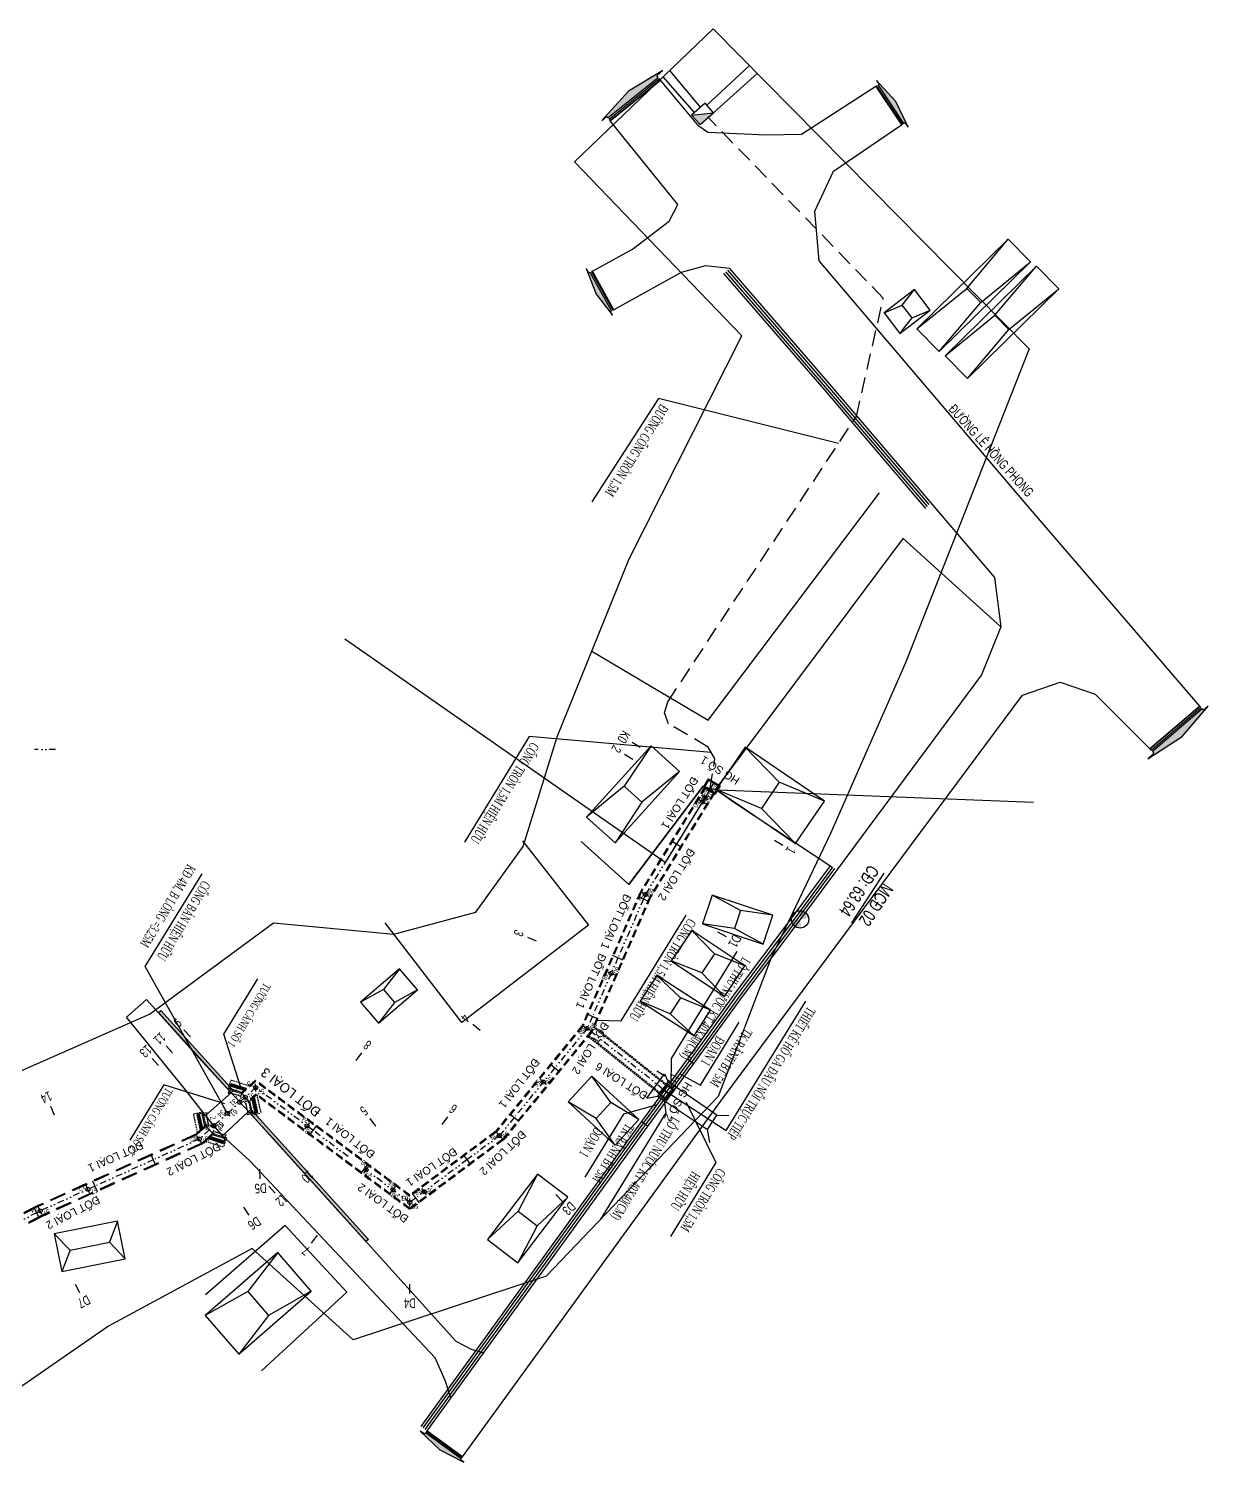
# Model space of a CAD drawing. Header units: metres. Extents: x 2360 to 4597, y 3667 to 5085.
# Drawn here: x 2550.1 to 2734.4, y 4841.8 to 5065.8 of the extents above; entities that cross this region are included whole.
import ezdxf
from ezdxf.enums import TextEntityAlignment as Align

# ---------------------------------------------------------------- set-up
doc = ezdxf.new("R2010")
doc.units = ezdxf.units.M
doc.header["$MEASUREMENT"] = 0
doc.linetypes.add('DIVIDEX2', pattern=[2.5, 1, -0.5, 0, -0.5, 0, -0.5])
doc.linetypes.add('HIDDEN', pattern=[0.375, 0.25, -0.125])
for name, color, linetype in [('1-So hoa', 4, 'Continuous'), ('1-sohoa', 4, 'Continuous'), ('1-text', 2, 'Continuous'), ('DO', 1, 'Continuous'), ('duong bao', 4, 'Continuous'), ('G-C-KBao', 140, 'Continuous'), ('SO-HOA', 34, 'Continuous'), ('SOHOA', 34, 'Continuous'), ('Ten-coc', 1, 'Continuous'), ('tim-coc', 231, 'Continuous'), ('TK', 4, 'Continuous'), ('Ve-coc', 6, 'Continuous')]:
    doc.layers.add(name, color=color, linetype=linetype)
doc.styles.add('0-Hoa-thuong', font='VHARIAL.TTF', dxfattribs={"width": 0.7})
doc.styles.add('in-B', font='VHAVANB.TTF')
doc.styles.get("Standard").update_dxf_attribs({"font": 'VHARIALN.TTF', "height": 2})
doc.styles.add('TDHEADER', font='VNARIAL.TTF', dxfattribs={"width": 0.7, "height": 2})
doc.styles.add('XL97-1', font='vntimeh.shx', dxfattribs={"width": 0.6})
doc.linetypes.add('FENCELINE2', pattern='A,0.25,-0.1,[132,ltypeshp.shx,S=0.1,R=0,X=-0.1,Y=0],-0.1,1', length=1.45)
doc.dimstyles.new('1-500', dxfattribs={"dimtxt": 0.9, "dimasz": 0.2, "dimexe": 0.2, "dimexo": 0.2, "dimgap": 0.5, "dimtad": 1, "dimdsep": 46, "dimtxsty": 'XL97-1', "dimcen": 0.2, "dimclrd": 8, "dimclre": 8, "dimclrt": 3, "dimadec": 0, "dimazin": 0, "dimtfac": 1, "dimtix": 1, "dimtofl": 0, "dimtmove": 0, "dimatfit": 3, "dimfxl": 1, "dimtolj": 1, "dimtzin": 0, "dimarcsym": 0})
doc.dimstyles.get("Standard").update_dxf_attribs({"dimtxt": 0.18, "dimasz": 0.18, "dimexe": 0.18, "dimexo": 0.0625, "dimgap": 0.09, "dimtad": 0, "dimtih": 1, "dimtoh": 1, "dimdec": 4, "dimzin": 0, "dimdsep": 46, "dimtxsty": 'Standard', "dimcen": 0.09, "dimadec": 0, "dimazin": 0, "dimtfac": 1, "dimtdec": 4, "dimtofl": 0, "dimtmove": 0, "dimatfit": 3, "dimfxl": 1, "dimtolj": 1, "dimtzin": 0, "dimarcsym": 0})

# ---------------------------------------------------------------- blocks, each defined once
blk = doc.blocks.new('NX')
at = {"layer": 'SOHOA'}
blk.add_lwpolyline([(0, -1), (1, -1), (1, 0), (0, 0)], close=True, dxfattribs=at)
for points in [[(0, 0), (0.5, -0.189), (1, 0)], [(0.5, -0.811), (0.5, -0.189)], [(0, -1), (0.5, -0.811), (1, -1)]]:
    blk.add_lwpolyline(points, dxfattribs=at)
blk = doc.blocks.new('hga')
at = {"layer": 'SOHOA'}
blk.add_hatch(color=2, dxfattribs=at).paths.add_polyline_path([(0, -1), (1, -1), (1, 0)])
at = {"layer": 'SOHOA', "color": 1}
blk.add_lwpolyline([(0, -1), (1, -1), (1, 0), (0, 0)], close=True, dxfattribs=at)
at = {"layer": 'SOHOA'}
blk.add_lwpolyline([(0, -1), (1, 0)], dxfattribs=at)
blk = doc.blocks.new('MCD')
at = {"layer": '1-So hoa'}
h = blk.add_hatch(color=7, dxfattribs=at)
h.paths.add_polyline_path([(-0.9, 0.12), (0, 0), (0.12, 0.9, 0.414214)])
h.paths.add_polyline_path([(-0.12, -0.9, 0.414214), (0.9, -0.12), (0, 0)])
at = {"layer": '1-So hoa', "color": 7}
blk.add_circle((0, 0), 0.906, dxfattribs=at)
blk = doc.blocks.new('A$C38D81ADC')
at = {"layer": 'G-C-KBao', "extrusion": (0.633189, 0.158218, 0.757653)}
h = blk.add_hatch(color=8, dxfattribs=at)
edge = h.paths.add_edge_path()
edge.add_line((-4.584, -0.351), (-4.08, -0.311))
edge.add_line((-4.08, -0.311), (-4.085, -0.152))
edge.add_line((-4.085, -0.152), (0.003, -0.164))
edge.add_line((0.003, -0.164), (0.013, -0.319))
edge.add_line((0.013, -0.319), (0.404, -0.306))
edge.add_line((0.404, -0.306), (-2.073, -0.791))
edge.add_line((-2.073, -0.791), (-4.584, -0.351))
h = blk.add_hatch(color=8, dxfattribs=at)
edge = h.paths.add_edge_path()
edge.add_line((-4.584, -0.351), (-4.08, -0.311))
edge.add_line((-4.08, -0.311), (-4.085, -0.152))
edge.add_line((-4.085, -0.152), (0.003, -0.164))
edge.add_line((0.003, -0.164), (0.013, -0.319))
edge.add_line((0.013, -0.319), (0.404, -0.306))
edge.add_line((0.404, -0.306), (-2.073, -0.791))
edge.add_line((-2.073, -0.791), (-4.584, -0.351))
h = blk.add_hatch(color=8, dxfattribs=at)
edge = h.paths.add_edge_path()
edge.add_line((-4.584, -0.351), (-4.08, -0.311))
edge.add_line((-4.08, -0.311), (-4.085, -0.152))
edge.add_line((-4.085, -0.152), (0.003, -0.164))
edge.add_line((0.003, -0.164), (0.013, -0.319))
edge.add_line((0.013, -0.319), (0.404, -0.306))
edge.add_line((0.404, -0.306), (-2.073, -0.791))
edge.add_line((-2.073, -0.791), (-4.584, -0.351))
at = {"layer": 'G-C-KBao', "color": 8, "extrusion": (0.633189, 0.158218, 0.757653)}
blk.add_lwpolyline([(0, 0.138), (-4.092, 0.138), (-4.092, 0.005), (0, 0)], close=True, dxfattribs=at)
at = {"layer": 'G-C-KBao', "color": 8, "extrusion": (0.633189, 0.158218, 0.757653), "elevation": 0}
blk.add_lwpolyline([(0.003, -0.164), (-4.085, -0.152), (-4.08, -0.311), (-4.584, -0.351), (-2.073, -0.791), (0.404, -0.306), (0.013, -0.319)], close=True, dxfattribs=at)
blk.add_lwpolyline([(0.003, -0.164), (-4.085, -0.152), (-4.08, -0.311), (-4.584, -0.351), (-2.073, -0.791), (0.404, -0.306), (0.013, -0.319)], close=True, dxfattribs=at)
blk.add_lwpolyline([(0.003, -0.164), (-4.085, -0.152), (-4.08, -0.311), (-4.584, -0.351), (-2.073, -0.791), (0.404, -0.306), (0.013, -0.319)], close=True, dxfattribs=at)
blk = doc.blocks.new('tc')
at = {"layer": 'duong bao', "color": 9, "linetype": 'HIDDEN', "flags": 128}
for points in [[(-1.52, 0.9), (-0.04, 3.46)], [(1.27, 2.71), (-0.04, 3.46)], [(-1.52, -0.9), (-0.04, -3.46)], [(1.27, -2.71), (-0.04, -3.46)]]:
    blk.add_lwpolyline(points, dxfattribs=at)
at = {"layer": 'duong bao', "flags": 128}
for points in [[(-0.94, 0.9), (0.3, 3.04)], [(-0.46, 0.9), (0.65, 2.83)], [(0, 0.9), (1, 2.63)], [(1, 2.63), (0.3, 3.04)], [(-0.94, -0.9), (0.3, -3.04)], [(-0.46, -0.9), (0.65, -2.83)], [(0, -0.9), (1, -2.63)], [(1, -2.63), (0.3, -3.04)]]:
    blk.add_lwpolyline(points, dxfattribs=at)
at = {"layer": 'duong bao', "color": 8, "flags": 128}
for points in [[(-0.91, 0.9), (0.32, 3.03)], [(-0.88, 0.9), (0.34, 3.01)], [(-0.81, 0.9), (0.39, 2.98)], [(-0.71, 0.89), (0.47, 2.94)], [(-0.61, 0.9), (0.54, 2.9)], [(-0.91, -0.9), (0.32, -3.03)], [(-0.88, -0.9), (0.34, -3.01)], [(-0.81, -0.9), (0.39, -2.98)], [(-0.72, -0.9), (0.46, -2.94)], [(-0.61, -0.9), (0.54, -2.9)]]:
    blk.add_lwpolyline(points, dxfattribs=at)
at = {"layer": 'duong bao', "color": 9, "linetype": 'HIDDEN'}
for points in [[(0.23, 0.9), (1.27, 2.71)], [(0, 0.9), (0.23, 0.9)], [(0, -0.9), (0.23, -0.9)], [(0.23, -0.9), (1.27, -2.71)]]:
    blk.add_lwpolyline(points, dxfattribs=at)
blk = doc.blocks.new('1')
at = {"layer": 'duong bao'}
blk.add_lwpolyline([(-0.75, 1.05), (0.75, 1.05), (0.75, -1.05), (-0.75, -1.05)], close=True, dxfattribs=at)
at = {"layer": 'duong bao', "flags": 128}
for points in [[(0.7, 1), (0.7, -1), (-0.7, -1), (-0.7, 1), (0.7, 1)], [(-0.7, 0), (0.7, 0)], [(0.75, 0.95), (0.75, -0.95)]]:
    blk.add_lwpolyline(points, dxfattribs=at)
at = {"layer": 'duong bao', "color": 8, "linetype": 'HIDDEN', "ltscale": 15}
blk.add_lwpolyline([(-0.6, -0.9), (-0.6, 0.9), (0.6, 0.9), (0.6, -0.9), (-0.6, -0.9)], dxfattribs=at)
blk = doc.blocks.new('*D31')
at = {"layer": 'Defpoints', "color": 0}
for p in [(2578.82, 4893.01), (2578.97, 4893.48), (2580.72, 4892.4)]:
    blk.add_point(p, dxfattribs=at)
at = {"layer": 'TK', "color": 8, "lineweight": -2}
for p, q in [((2578.88, 4893.2), (2579.03, 4893.68)), ((2580.69, 4892.94), (2579.16, 4893.42)), ((2580.79, 4892.59), (2580.94, 4893.06))]:
    blk.add_line(p, q, dxfattribs=at)
at = {"layer": 'TK', "color": 8}
for points in [[(2579.17, 4893.46), (2579.15, 4893.39), (2578.97, 4893.48)], [(2580.7, 4892.97), (2580.68, 4892.9), (2580.88, 4892.87)]]:
    blk.add_solid(points, dxfattribs=at)
at = {"layer": 'TK', "color": 3, "insert": (2580.22, 4894.08), "char_height": 0.9, "attachment_point": 5, "rotation": 342.2304, "style": 'XL97-1'}
blk.add_mtext('\\A1;2', dxfattribs=at)
blk = doc.blocks.new('*D32')
at = {"layer": 'Defpoints', "color": 0}
for p in [(2577.19, 4896.29), (2577.61, 4894.34), (2578.19, 4894.47)]:
    blk.add_point(p, dxfattribs=at)
at = {"layer": 'TK', "color": 8, "lineweight": -2}
for p, q in [((2577.38, 4896.34), (2577.97, 4896.46)), ((2577.81, 4896.22), (2578.15, 4894.66)), ((2577.81, 4894.38), (2578.39, 4894.51))]:
    blk.add_line(p, q, dxfattribs=at)
at = {"layer": 'TK', "color": 8}
for points in [[(2577.84, 4896.23), (2577.78, 4896.22), (2577.77, 4896.42)], [(2578.18, 4894.67), (2578.12, 4894.65), (2578.19, 4894.47)]]:
    blk.add_solid(points, dxfattribs=at)
at = {"layer": 'TK', "color": 3, "insert": (2578.91, 4895.64), "char_height": 0.9, "attachment_point": 5, "rotation": 282.2304, "style": 'XL97-1'}
blk.add_mtext('\\A1;2', dxfattribs=at)
blk = doc.blocks.new('*D33')
at = {"layer": 'Defpoints', "color": 0}
for p in [(2584.6, 4898.25), (2584.34, 4896.15), (2585.02, 4896.29)]:
    blk.add_point(p, dxfattribs=at)
at = {"layer": 'TK', "color": 8, "lineweight": -2}
for p, q in [((2584.4, 4898.21), (2583.72, 4898.06)), ((2583.96, 4897.91), (2584.3, 4896.34)), ((2584.82, 4896.25), (2584.14, 4896.1))]:
    blk.add_line(p, q, dxfattribs=at)
at = {"layer": 'TK', "color": 8}
for points in [[(2583.99, 4897.91), (2583.93, 4897.9), (2583.92, 4898.1)], [(2584.33, 4896.35), (2584.26, 4896.33), (2584.34, 4896.15)]]:
    blk.add_solid(points, dxfattribs=at)
at = {"layer": 'TK', "color": 3, "insert": (2585.06, 4897.33), "char_height": 0.9, "attachment_point": 5, "rotation": 282.2304, "style": 'XL97-1'}
blk.add_mtext('\\A1;2', dxfattribs=at)
blk = doc.blocks.new('*D34')
at = {"layer": 'Defpoints', "color": 0}
for p in [(2581.29, 4899.59), (2581.48, 4900.19), (2583.39, 4899.58)]:
    blk.add_point(p, dxfattribs=at)
at = {"layer": 'TK', "color": 8, "lineweight": -2}
for p, q in [((2581.42, 4900), (2581.23, 4899.39)), ((2583, 4899.04), (2581.48, 4899.52)), ((2583.32, 4899.39), (2583.13, 4898.78))]:
    blk.add_line(p, q, dxfattribs=at)
at = {"layer": 'TK', "color": 8}
for points in [[(2581.49, 4899.56), (2581.47, 4899.49), (2581.29, 4899.59)], [(2583.01, 4899.07), (2582.99, 4899), (2583.19, 4898.97)]]:
    blk.add_solid(points, dxfattribs=at)
at = {"layer": 'TK', "color": 3, "insert": (2582.53, 4900.18), "char_height": 0.9, "attachment_point": 5, "rotation": 342.2304, "style": 'XL97-1'}
blk.add_mtext('\\A1;2', dxfattribs=at)

msp = doc.modelspace()

# ---------------------------------------------------------------- hatches: boundary and pattern name
at = {"layer": 'SOHOA'}
h = msp.add_hatch(dxfattribs=at)
h.set_pattern_fill('GRAVEL', color=256, style=0)
h.set_pattern_definition([(228.0128, (2582.41883, 4900.51583), (-7.99999823, -9.00000134), [0.134536, -13.319088]), (184.9697, (2582.328826, 4900.415827), (12.00000105, 0.99999131), [0.230868, -22.855925]), (132.5104, (2582.098826, 4900.395827), (9.99999072, -11.00000867), [0.162788, -16.116032]), (267.2737, (2581.708826, 4900.145827), (0.99999602, 20.0000003), [0.210238, -20.813558]), (292.8337, (2581.698826, 4899.935827), (-5.0000099, 11.99999641), [0.206155, -20.409373]), (357.2737, (2581.778826, 4899.745827), (-20.0000003, 0.99999602), [0.210238, -20.813558]), (37.6942, (2581.988826, 4899.735827), (-13.000007346, -9.999990405), [0.27803, -27.52485]), (72.2553, (2582.208826, 4899.905827), (7.00001076, 21.99999623), [0.262488, -25.98632]), (121.4296, (2582.288826, 4900.155827), (-8.00000823, 12.99999504), [0.21095, -20.884073]), (175.2364, (2582.17883, 4900.33583), (11.00000095, -0.99999153), [0.240832, -11.800763]), (222.3974, (2581.938826, 4900.355827), (-12.00000735, -10.99999208), [0.311448, -30.833375]), (138.8141, (2582.69883, 4900.13583), (-7.00000295, 5.9999973), [0.1063, -10.523844]), (171.4692, (2582.618826, 4900.205827), (12.99999828, -2.00000791), [0.202237, -20.02151]), (225, (2582.4188, 4900.2358), (-1e-16, -1), [0.14142, -1.27279]), (203.1986, (2582.34883, 4900.35583), (4.9999997, 2.0000013), [0.07616, -7.539615]), (291.8014, (2582.27883, 4900.32583), (-1, 3.0000003), [0.107703, -5.27746]), (30.9638, (2582.31883, 4900.22583), (2.999998, 2.0000025), [0.17493, -5.656023]), (161.565, (2582.46883, 4900.31583), (2.0000004, -0.9999984), [0.12649, -3.035787]), (16.3895, (2581.698826, 4900.325827), (10.0000022, 2.99999271), [0.1772, -17.542845]), (70.3462, (2581.868826, 4900.37583), (-3.99999525, -11.00000214), [0.14866, -14.717408]), (293.1986, (2582.46883, 4900.51583), (-2.0000013, 4.9999997), [0.152315, -7.46346]), (343.6105, (2582.528826, 4900.375827), (-10.0000022, 2.99999271), [0.1772, -17.542845]), (339.444, (2581.69883, 4899.70583), (-5.00000184, 1.999996), [0.17088, -8.373124]), (294.7751, (2581.858826, 4899.64583), (-4.9999922, 11.00000342), [0.143178, -14.174643]), (66.8014, (2582.47883, 4899.51583), (2.0000013, 4.9999997), [0.152315, -7.463458]), (17.354, (2582.538826, 4899.655827), (-13.00000202, -3.9999945), [0.16763, -16.595424]), (69.444, (2581.98883, 4899.51583), (-1.999996, -5.00000184), [0.08544, -8.458564]), (101.3099, (2582.41883, 4899.51583), (-0.9999976, 4.0000008), [0.05099, -5.04803]), (165.9638, (2582.40883, 4899.56583), (3.0000005, -0.999998), [0.206155, -3.91695]), (186.009, (2582.208826, 4899.615827), (9.99999975, 0.99999932), [0.19105, -18.913923]), (303.6901, (2582.31883, 4900.13583), (-1.0000013, 1.9999996), [0.14422, -3.46133]), (353.1572, (2582.398826, 4900.015827), (16.99999937, -2.000008), [0.251794, -24.927563]), (60.9454, (2582.64883, 4899.98583), (-4.00000003, -7.0000004), [0.102956, -10.192674]), (90, (2582.6988, 4900.0758), (-1, 1), [0.06, -0.94]), (120.2564, (2582.188826, 4899.64583), (3.9999949, -7.00000246), [0.138924, -13.75352]), (48.0128, (2582.11883, 4899.76583), (7.99999823, 9.00000134), [0.269072, -13.184552]), (0, (2582.2988, 4899.9658), (1, 1), [0.26, -0.74]), (325.3048, (2582.558826, 4899.965827), (-9.99999426, 7.0000086), [0.158114, -15.653274]), (254.0546, (2582.68883, 4899.87583), (-0.9999999, -4.0000001), [0.1456, -7.13451]), (207.646, (2582.648826, 4899.735827), (-18.99999581, -10.00000771), [0.237065, -23.469474]), (175.4261, (2582.438826, 4899.625827), (-13.00000056, 0.9999948), [0.2508, -24.829074])])
edge = h.paths.add_edge_path()
edge.add_line((2570.347, 4912.068), (2570.719, 4912.401))
edge.add_line((2570.719, 4912.401), (2582.07, 4899.851))
edge.add_line((2582.07, 4899.851), (2581.699, 4899.516))
edge.add_line((2581.699, 4899.516), (2570.349, 4912.066))
h = msp.add_hatch(dxfattribs=at)
h.set_pattern_fill('GRAVEL', color=256, style=0)
h.set_pattern_definition([(228.0128, (2603.497445, 4877.30057), (-7.99999823, -9.00000134), [0.134536, -13.319088]), (184.9697, (2603.407445, 4877.20057), (12.00000105, 0.99999131), [0.230868, -22.855925]), (132.5104, (2603.177445, 4877.18057), (9.99999072, -11.00000867), [0.162788, -16.116032]), (267.2737, (2602.787445, 4876.93057), (0.99999602, 20.000000295), [0.210238, -20.813558]), (292.8337, (2602.777445, 4876.72057), (-5.000009905, 11.99999641), [0.206155, -20.409373]), (357.2737, (2602.857445, 4876.53057), (-20.000000295, 0.99999602), [0.210238, -20.813558]), (37.6942, (2603.067445, 4876.520568), (-13.000007346, -9.999990405), [0.278029, -27.524849]), (72.2553, (2603.287445, 4876.690568), (7.000010763, 21.99999623), [0.262488, -25.986321]), (121.4296, (2603.367445, 4876.94057), (-8.000008234, 12.99999504), [0.21095, -20.884073]), (175.2364, (2603.257445, 4877.12057), (11.00000095, -0.99999153), [0.240832, -11.800763]), (222.3974, (2603.017445, 4877.140568), (-12.00000735, -10.999992082), [0.311448, -30.833375]), (138.8141, (2603.777445, 4876.92057), (-7.00000295, 5.9999973), [0.1063, -10.523844]), (171.4692, (2603.697445, 4876.99057), (12.999998285, -2.00000791), [0.202237, -20.02151]), (225, (2603.49744, 4877.0206), (-1e-16, -1), [0.14142, -1.272792]), (203.1986, (2603.42744, 4877.14057), (4.9999997, 2.0000013), [0.076158, -7.539615]), (291.8014, (2603.35744, 4877.11057), (-0.9999999, 3.0000003), [0.107703, -5.277462]), (30.9638, (2603.39744, 4877.01057), (2.999998, 2.0000025), [0.17493, -5.656023]), (161.5651, (2603.54744, 4877.10057), (2.0000004, -0.9999984), [0.12649, -3.035787]), (16.3895, (2602.777445, 4877.11057), (10.0000022, 2.99999271), [0.1772, -17.542845]), (70.3462, (2602.947445, 4877.16057), (-3.99999525, -11.00000214), [0.14866, -14.717408]), (293.1986, (2603.54744, 4877.30057), (-2.0000013, 4.9999997), [0.152315, -7.463458]), (343.6105, (2603.607445, 4877.16057), (-10.0000022, 2.99999271), [0.1772, -17.542845]), (339.444, (2602.77744, 4876.49057), (-5.00000184, 1.999996), [0.17088, -8.373124]), (294.7751, (2602.937445, 4876.43057), (-4.99999219, 11.00000342), [0.143178, -14.174643]), (66.8014, (2603.55744, 4876.30057), (2.0000013, 4.99999973), [0.152315, -7.463458]), (17.354, (2603.617445, 4876.44057), (-13.00000202, -3.9999945), [0.16763, -16.595424]), (69.444, (2603.06744, 4876.30057), (-1.999996, -5.00000184), [0.08544, -8.458564]), (101.3099, (2603.49744, 4876.30057), (-0.9999976, 4.0000008), [0.05099, -5.04803]), (165.9638, (2603.48744, 4876.35057), (3.0000005, -0.999998), [0.206155, -3.91695]), (186.009, (2603.287445, 4876.40057), (9.99999975, 0.99999932), [0.19105, -18.913923]), (303.6901, (2603.39744, 4876.92057), (-1.0000013, 1.9999996), [0.144222, -3.46133]), (353.1572, (2603.477445, 4876.800568), (16.999999365, -2.000008), [0.251794, -24.927563]), (60.9454, (2603.727445, 4876.77057), (-4.00000003, -7.0000004), [0.102956, -10.192674]), (90, (2603.7774, 4876.8606), (-1, 1), [0.06, -0.94]), (120.2564, (2603.267445, 4876.43057), (3.99999489, -7.00000246), [0.138924, -13.75352]), (48.0128, (2603.197445, 4876.55057), (7.99999823, 9.00000134), [0.269072, -13.184552]), (0, (2603.3774, 4876.7506), (1, 1), [0.26, -0.74]), (325.3048, (2603.637445, 4876.75057), (-9.99999426, 7.00000861), [0.158114, -15.653274]), (254.0546, (2603.76744, 4876.66057), (-0.9999999, -4.0000001), [0.145602, -7.134508]), (207.646, (2603.727445, 4876.52057), (-18.99999581, -10.000007713), [0.237065, -23.469474]), (175.4261, (2603.517445, 4876.410568), (-13.00000056, 0.9999948), [0.250799, -24.829074])])
h.paths.add_polyline_path([(2584.798, 4896.963), (2603.149, 4876.635), (2602.777, 4876.301), (2584.427, 4896.628)])

# ---------------------------------------------------------------- linework, layer by layer
at = {"layer": '1-text', "color": 2}
msp.add_line((2683.675, 4933.838, -85.147), (2678.593, 4926.076, -85.147), dxfattribs=at)
at = {"layer": 'Defpoints', "color": 2}
msp.add_lwpolyline([(2539.496, 4898.849), (2568.94, 4911.822), (2588.307, 4926.112), (2607.139, 4924.325), (2619.932, 4927.736), (2627.334, 4938.045), (2632.624, 4955.153), (2643.875, 4982.963), (2661.503, 5017.826), (2635.365, 5045.016), (2656.992, 5065.807), (2706.344, 5015.787), (2687.067, 4966.734), (2675.347, 4940.049), (2666.084, 4920.626), (2657.787, 4898.952), (2630.913, 4870.9), (2600.775, 4860.941), (2585.004, 4875.189), (2562.563, 4863.056), (2546.45, 4851.92)], dxfattribs=at)
at = {"layer": 'Defpoints'}
msp.add_lwpolyline([(2707.038, 4944.874), (2656.482, 4946.894), (2649.489, 4935.496), (2599.466, 4970.438)], dxfattribs=at)
at = {"layer": 'DO', "color": 8, "linetype": 'DIVIDEX2'}
for points in [[(2554.281, 4953.182), (2550.998, 4953.182)], [(2656.482, 4946.894), (2651.253, 4938.37)], [(2651.253, 4938.37), (2646.436, 4930.52), (2646.121, 4929.796)], [(2646.121, 4929.796), (2642.128, 4920.627)], [(2642.128, 4920.627), (2638.135, 4911.459)], [(2638.135, 4911.459), (2637.321, 4909.589), (2632.28, 4903.428)], [(2632.28, 4903.428), (2625.947, 4895.689)], [(2594.494, 4893.685), (2585.56, 4900.34), (2583.916, 4898.848)], [(2583.916, 4898.848), (2578.289, 4893.74)], [(2625.947, 4895.689), (2623.622, 4892.849), (2618.548, 4889.065)], [(2578.289, 4893.74), (2576.719, 4892.315), (2569.538, 4889.07)], [(2599.972, 4889.603), (2594.494, 4893.685)], [(2569.538, 4889.07), (2560.426, 4884.952)], [(2618.548, 4889.065), (2610.532, 4883.087)], [(2610.532, 4883.087), (2609.626, 4882.411), (2602.513, 4887.71)], [(2560.426, 4884.952), (2551.887, 4881.093), (2551.326, 4880.806)], [(2551.326, 4880.806), (2542.429, 4876.241)]]:
    msp.add_lwpolyline(points, dxfattribs=at)
at = {"layer": 'DO', "color": 9, "linetype": 'HIDDEN', "ltscale": 5}
for points in [[(2655.715, 4947.365), (2645.636, 4930.937), (2636.545, 4910.062), (2622.996, 4893.505), (2609.626, 4883.534), (2585.504, 4901.504), (2583.311, 4899.514)], [(2655.843, 4947.286), (2645.77, 4930.867), (2636.675, 4909.983), (2623.1, 4893.395), (2609.626, 4883.347), (2585.513, 4901.31), (2583.412, 4899.403)], [(2657.121, 4946.502), (2647.103, 4930.172), (2637.967, 4909.194), (2624.145, 4892.303), (2609.626, 4881.476), (2585.607, 4899.37), (2584.42, 4898.292)], [(2657.249, 4946.423), (2647.236, 4930.103), (2638.096, 4909.115), (2624.249, 4892.194), (2609.626, 4881.289), (2585.617, 4899.176), (2584.521, 4898.181)]]:
    msp.add_lwpolyline(points, dxfattribs=at)
at = {"layer": 'DO', "color": 9, "linetype": 'HIDDEN', "ltscale": 10}
for points in [[(2577.684, 4894.406), (2576.219, 4893.077), (2551.496, 4881.904), (2529.617, 4870.68), (2496.332, 4885.616), (2476.225, 4912.637), (2456.11, 4924.301), (2444.422, 4924.919), (2436.356, 4924.841)], [(2577.785, 4894.295), (2576.303, 4892.95), (2551.561, 4881.769), (2529.622, 4870.513), (2496.235, 4885.495), (2476.123, 4912.522), (2456.066, 4924.153), (2444.419, 4924.769), (2436.384, 4924.691)], [(2578.793, 4893.184), (2577.136, 4891.68), (2552.213, 4880.417), (2529.665, 4868.85), (2495.264, 4884.286), (2475.104, 4911.379), (2455.626, 4922.674), (2444.386, 4923.269), (2436.662, 4923.193)], [(2578.894, 4893.073), (2577.219, 4891.553), (2552.278, 4880.282), (2529.67, 4868.683), (2495.167, 4884.165), (2475.002, 4911.265), (2455.582, 4922.526), (2444.383, 4923.119), (2436.69, 4923.044)]]:
    msp.add_lwpolyline(points, dxfattribs=at)
at = {"layer": 'DO', "color": 8, "linetype": 'DIVIDEX2', "elevation": 61.75}
msp.add_lwpolyline([(2649.146, 4900.127), (2637.322, 4909.591)], dxfattribs=at)
at = {"layer": 'DO', "color": 9, "linetype": 'HIDDEN', "elevation": 61.75}
for points in [[(2648.584, 4899.424), (2637.338, 4908.426)], [(2648.677, 4899.541), (2637.433, 4908.542)], [(2649.615, 4900.712), (2638.239, 4909.818)], [(2649.708, 4900.829), (2638.301, 4909.961)]]:
    msp.add_lwpolyline(points, dxfattribs=at)
at = {"layer": 'SOHOA'}
for points, elevation in [([(2649.156, 5058.274), (2654.06, 5052.696)], 67.75), ([(2650.18, 5059.258), (2655.002, 5053.527)], 67.764), ([(2662.667, 5060.056), (2656.007, 5053.859)], 67.727), ([(2663.905, 5058.801), (2657.055, 5052.672)], 67.698), ([(2655.463, 4947.424), (2643.835, 4932.096)], 62.657), ([(2570.347, 4912.068), (2570.719, 4912.401), (2582.07, 4899.851), (2581.699, 4899.516), (2570.349, 4912.066)], 61.427), ([(2577.688, 4896.011), (2581.693, 4899.511), (2584.427, 4896.628), (2580.376, 4892.815), (2577.688, 4896.011)], 61.304), ([(2649.961, 4901.256), (2648.331, 4898.997), (2656.108, 4893.821), (2657.581, 4896.034), (2649.961, 4901.256)], 61.75), ([(2584.427, 4896.628), (2602.778, 4876.3)], 61.305), ([(2657.611, 4896.013), (2659.47, 4896.046)], 61.75)]:
    msp.add_lwpolyline(points, dxfattribs=dict(at, elevation=elevation))
at = {"layer": 'SOHOA', "color": 3}
for points in [[(2648.79, 5057.763), (2640.93, 5051.423)], [(2682.424, 5056.758), (2670.819, 5049.281), (2665.224, 5049.151), (2656.163, 5049.594), (2654.76, 5050.566), (2648.79, 5057.763)], [(2682.424, 5056.758), (2686.436, 5050.783)], [(2638.14, 5027.906), (2644.381, 5031.375), (2650.11, 5035.735), (2651.478, 5038.346), (2640.93, 5051.423)], [(2641.48, 5021.896), (2638.14, 5027.906)]]:
    msp.add_lwpolyline(points, dxfattribs=at)
at = {"layer": 'SOHOA', "color": 1, "linetype": 'HIDDEN', "ltscale": 10, "elevation": 63.587}
msp.add_lwpolyline([(2656.482, 4946.894), (2657.269, 4951.676), (2657.143, 4951.905), (2656.234, 4953.559), (2650.039, 4957.185), (2649.405, 4958.884), (2649.921, 4960.641), (2679.377, 5005.227), (2683.583, 5023.7), (2656.157, 5052.013)], dxfattribs=at)
at = {"layer": 'SOHOA', "color": 3}
for points, elevation in [([(2733.015, 4959.956), (2705.565, 4991.859), (2673.57, 5029.506), (2672.892, 5037.312), (2675.827, 5043.568), (2686.436, 5050.783)], 66.193), ([(2659.542, 5028.348), (2675.186, 5010.248), (2700.946, 4980.04), (2701.918, 4972.358), (2698.915, 4964.852), (2670.588, 4926.624), (2661.581, 4914.627), (2654.247, 4904.516), (2646.62, 4894.143), (2612.293, 4846.703)], 66.754), ([(2659.542, 5028.348), (2655.804, 5028.757), (2652.033, 5027.726), (2641.48, 5021.896)], 66.614), ([(2617.852, 4842.669), (2658.568, 4898.774), (2705.315, 4961.681), (2711.184, 4963.701), (2716.655, 4961.842), (2725.236, 4953.263)], 62.559), ([(2725.236, 4953.263), (2733.015, 4959.956)], 62.559), ([(2565.389, 4911.351), (2568.497, 4914.134)], 62.164), ([(2568.497, 4914.134), (2576.638, 4905.041), (2581.699, 4899.516), (2584.427, 4896.628), (2588.739, 4891.889), (2616.817, 4860.711)], 61.427), ([(2616.049, 4851.894), (2615.147, 4854.561), (2613.586, 4858.148), (2584.612, 4888.886), (2580.376, 4892.815), (2577.688, 4896.011), (2574.607, 4899.977), (2565.389, 4911.351)], 62.164), ([(2616.817, 4860.711), (2619.232, 4859.465), (2621.127, 4858.912)], 61.427)]:
    msp.add_lwpolyline(points, dxfattribs=dict(at, elevation=elevation))
at = {"layer": 'SOHOA', "color": 9, "elevation": 66.754}
for points in [[(2658.634, 5027.563), (2674.276, 5009.466), (2690.182, 4990.813)], [(2675.303, 4935.002), (2669.626, 4927.341), (2660.615, 4915.34), (2653.278, 4905.224), (2645.65, 4894.85), (2611.321, 4847.406)]]:
    msp.add_lwpolyline(points, dxfattribs=at)
at = {"layer": 'SOHOA', "color": 8, "elevation": 66.754}
for points in [[(2658.937, 5027.825), (2674.579, 5009.727), (2690.428, 4991.141)], [(2659.239, 5028.086), (2674.883, 5009.987), (2690.674, 4991.47)], [(2675.637, 4934.782), (2669.947, 4927.102), (2660.937, 4915.102), (2653.601, 4904.988), (2645.974, 4894.614), (2611.645, 4847.172)], [(2675.971, 4934.561), (2670.267, 4926.863), (2661.259, 4914.865), (2653.924, 4904.752), (2646.297, 4894.379), (2611.969, 4846.938)]]:
    msp.add_lwpolyline(points, dxfattribs=at)
at = {"layer": 'SOHOA', "linetype": 'FENCELINE2'}
for points, elevation in [([(2638.041, 4968.558), (2656.205, 4957.771), (2683.002, 4993.261)], 63.992), ([(2686.709, 4986.174), (2657.379, 4947), (2660.322, 4944.906), (2675.545, 4934.843)], 66.428), ([(2686.697, 4986.159), (2701.918, 4972.358)], 66.428), ([(2627.242, 4938.906), (2637.541, 4925.754), (2617.771, 4910.524), (2605.779, 4926.091)], 62.741), ([(2586.481, 4856.082), (2599.804, 4868.391), (2590.147, 4878.796), (2577.683, 4867.944)], 62.24)]:
    msp.add_lwpolyline(points, dxfattribs=dict(at, elevation=elevation))
msp.add_lwpolyline([(2636.364, 4938.826), (2643.835, 4932.096), (2655.463, 4947.424)], dxfattribs=at)
at = {"layer": 'SOHOA'}
for points in [[(2646.659, 4898.704), (2649.429, 4902.486)], [(2649.429, 4902.486), (2649.961, 4901.256)], [(2646.659, 4898.704), (2648.331, 4898.997)], [(2656.506, 4891.78), (2656.108, 4893.821)], [(2612.293, 4846.703), (2617.852, 4842.669)]]:
    msp.add_lwpolyline(points, dxfattribs=at)
at = {"layer": 'SOHOA', "elevation": 61.305}
msp.add_lwpolyline([(2584.798, 4896.963), (2603.149, 4876.635), (2602.777, 4876.301), (2584.427, 4896.628)], close=True, dxfattribs=at)
at = {"layer": 'Ten-coc'}
for p, q in [((2644.336, 4954.346), (2645.615, 4953.561)), ((2643.175, 4952.454), (2644.454, 4951.669)), ((2667.865, 4938.197), (2666.586, 4938.982)), ((2628.001, 4923.878), (2629.376, 4923.279)), ((2659.073, 4923.933), (2657.742, 4924.626)), ((2574.339, 4909.399), (2575.347, 4908.288)), ((2619.447, 4910.247), (2620.608, 4909.298)), ((2571.562, 4906.879), (2572.57, 4905.768)), ((2602.093, 4905.793), (2601.197, 4904.59)), ((2569.385, 4904.903), (2570.393, 4903.792)), ((2649.482, 4902.161), (2648.202, 4902.943)), ((2553.473, 4897.447), (2554.091, 4896.081)), ((2603.352, 4895.508), (2604.248, 4894.306)), ((2615.501, 4895.804), (2614.605, 4894.601)), ((2592.642, 4887.523), (2591.634, 4888.634)), ((2586.249, 4886.107), (2586.177, 4887.605)), ((2588.607, 4883.86), (2587.599, 4884.971)), ((2633.469, 4882.549), (2632.433, 4883.633)), ((2584.537, 4880.401), (2583.714, 4881.655)), ((2594.288, 4876.068), (2595.184, 4877.271)), ((2558.075, 4868.257), (2557.424, 4869.608)), ((2609.63, 4868.161), (2609.629, 4869.661))]:
    msp.add_line(p, q, dxfattribs=at)
at = {"layer": 'TK'}
for points in [[(2657.249, 4946.423), (2655.715, 4947.365)], [(2652.02, 4937.9), (2650.486, 4938.841)], [(2646.946, 4929.436), (2645.296, 4930.155)], [(2642.953, 4920.268), (2641.303, 4920.987)], [(2638.96, 4911.1), (2637.31, 4911.818)], [(2631.583, 4903.998), (2632.976, 4902.859)], [(2583.311, 4899.514), (2584.521, 4898.181)], [(2625.25, 4896.259), (2626.643, 4895.119)], [(2595.031, 4894.406), (2593.956, 4892.963)], [(2569.168, 4889.89), (2569.909, 4888.25)], [(2603.051, 4888.432), (2601.975, 4886.989)], [(2618.01, 4889.786), (2619.086, 4888.344)], [(2560.055, 4885.772), (2560.796, 4884.132)], [(2609.994, 4883.808), (2611.07, 4882.365)], [(2550.916, 4881.606), (2551.737, 4880.005)]]:
    msp.add_lwpolyline(points, dxfattribs=at)
at = {"layer": 'TK', "elevation": 61.75}
for points in [[(2653.912, 4904.061), (2652.927, 4904.85)], [(2646.738, 4894.304), (2645.801, 4895.055)]]:
    msp.add_lwpolyline(points, dxfattribs=at)
at = {"layer": 'Ve-coc', "color": 6}
for p, q in [((2657.015, 4946.567), (2655.949, 4947.221)), ((2655.854, 4944.675), (2654.789, 4945.328)), ((2656.251, 4945.323), (2655.186, 4945.976)), ((2646.991, 4930.231), (2645.882, 4930.809)), ((2641.639, 4917.939), (2640.493, 4918.438)), ((2637.854, 4909.263), (2636.787, 4909.914)), ((2630.958, 4900.827), (2629.991, 4901.619)), ((2584.336, 4898.385), (2583.496, 4899.311)), ((2585.59, 4899.716), (2585.53, 4900.964)), ((2583.485, 4897.612), (2582.645, 4898.538)), ((2579.383, 4893.889), (2578.543, 4894.814)), ((2579.449, 4893.949), (2578.609, 4894.875)), ((2581.56, 4895.865), (2580.72, 4896.79)), ((2593.206, 4893.864), (2593.953, 4894.867)), ((2577.062, 4891.792), (2576.376, 4892.837)), ((2578.894, 4893.073), (2577.684, 4894.406)), ((2624.054, 4892.397), (2623.191, 4893.301)), ((2602.428, 4886.994), (2603.175, 4887.996)), ((2559.599, 4883.892), (2559.084, 4885.031)), ((2606.614, 4883.876), (2607.361, 4884.878)), ((2612.244, 4883.584), (2611.497, 4884.586)), ((2552.158, 4880.53), (2551.616, 4881.656)), ((2609.626, 4881.786), (2609.626, 4883.036))]:
    msp.add_line(p, q, dxfattribs=at)
at = {"layer": 'Ve-coc', "color": 3}
for centre, radius in [((2656.482, 4946.894), 0.313), ((2655.321, 4945.002), 0.313), ((2655.719, 4945.649), 0.313), ((2646.436, 4930.52), 0.313), ((2641.066, 4918.189), 0.313), ((2637.321, 4909.589), 0.313), ((2630.475, 4901.223), 0.312), ((2583.916, 4898.848), 0.312), ((2585.56, 4900.34), 0.313), ((2583.065, 4898.075), 0.312), ((2578.963, 4894.351), 0.312), ((2579.029, 4894.412), 0.312), ((2581.14, 4896.327), 0.312), ((2593.579, 4894.366), 0.313), ((2576.719, 4892.315), 0.312), ((2623.622, 4892.849), 0.312), ((2602.802, 4887.495), 0.313), ((2559.341, 4884.462), 0.312), ((2606.988, 4884.377), 0.313), ((2611.871, 4884.085), 0.312), ((2551.887, 4881.093), 0.313), ((2609.626, 4882.411), 0.312)]:
    msp.add_circle(centre, radius, dxfattribs=at)

# ---------------------------------------------------------------- block references
at = {"layer": '1-sohoa', "xscale": 1.500000000092752, "yscale": 1.5, "zscale": 1.5, "rotation": 106.2875369610219}
msp.add_blockref('MCD', (2670.588, 4926.624, 63.644), dxfattribs=at)
at = {"layer": 'SO-HOA', "extrusion": (0.616901, -0.764853, 0.185564), "xscale": 2.467616213024197, "yscale": 2.467616212964446, "zscale": 2.467616213241479, "rotation": 75.97054835084636}
msp.add_blockref('A$C38D81ADC', (5226.929, 422.21, -2234.625), dxfattribs=at)
at = {"layer": 'SO-HOA', "extrusion": (-0.815777, -0.54779, 0.185564), "xscale": 1.758728106465411, "yscale": 1.758728106422824, "zscale": 1.758728106620273, "rotation": 75.97054835084636}
msp.add_blockref('A$C38D81ADC', (-2702.72, 936.526, -4958.46), dxfattribs=at)
at = {"layer": 'SO-HOA', "extrusion": (0.858878, 0.477383, 0.185564), "xscale": 1.680268060781151, "yscale": 1.680268060740465, "zscale": 1.680268060929104, "rotation": 75.97054835084636}
msp.add_blockref('A$C38D81ADC', (3106.147, -880.983, 4665.926), dxfattribs=at)
at = {"layer": 'SO-HOA', "extrusion": (-0.64089, 0.744866, 0.185564), "xscale": 2.507744794462044, "yscale": 2.50774479440132, "zscale": 2.507744794682859, "rotation": 75.97054835084636}
msp.add_blockref('A$C38D81ADC', (-5306.683, -305.178, 1954.325), dxfattribs=at)
at = {"layer": 'SO-HOA', "extrusion": (0.577141, 0.795282, 0.185564), "xscale": 1.678469369571259, "yscale": 1.678469369530616, "zscale": 1.678469369719054, "rotation": 75.97054835084636}
msp.add_blockref('A$C38D81ADC', (725.575, -1012.434, 5362.009), dxfattribs=at)
at = {"layer": 'SOHOA', "extrusion": (-0.011279, -0.025006, 0.999624), "xscale": 2, "yscale": 2.799358497941859, "zscale": 2.799358497941859, "rotation": 335.7221961521129}
msp.add_blockref('hga', (342.786, 5698.837, -88.743), dxfattribs=at)
at = {"layer": 'SOHOA', "extrusion": (-0.057554, 0.042568, 0.997434), "xscale": 20, "yscale": 5, "zscale": 11.30450616284581, "rotation": 170.9381684239945}
for p in [(-5634.042, -816.048, 121.764), (-5633.28, -810.036, 121.332)]:
    msp.add_blockref('NX', p, dxfattribs=at)
at = {"layer": 'SOHOA', "extrusion": (0.006128, -0.030412, 0.999519), "xscale": 6, "yscale": 4.066299792193765, "zscale": 9.193502212166614, "rotation": 26.3916582523805}
msp.add_blockref('NX', (3622.688, 4392.297, -69.577), dxfattribs=at)
at = {"layer": 'SOHOA', "extrusion": (-0.003717, 0.019555, 0.999802), "xscale": 15, "yscale": 6, "zscale": 18.91443288154806, "rotation": 37.1395452804658}
msp.add_blockref('NX', (-3529.398, -4365.355, 150.49), dxfattribs=at)
at = {"layer": 'SOHOA', "extrusion": (0.018868, 0.006343, 0.999802), "xscale": 15, "yscale": 8, "zscale": 18.91443288154806, "rotation": 37.13954528046581}
msp.add_blockref('NX', (3830.289, -4102.327, 143.538), dxfattribs=at)
at = {"layer": 'SOHOA', "extrusion": (-0.011766, -0.070612, 0.997434), "xscale": 10, "yscale": 4.781324920980912, "zscale": 11.30450616284581, "rotation": 170.9381684239945}
msp.add_blockref('NX', (1819.446, 5284.723, -316.084), dxfattribs=at)
at = {"layer": 'SOHOA', "extrusion": (0.012775, -0.002255, 0.999916), "xscale": 10, "yscale": 5.738457981025462, "zscale": 13.56745979071123, "rotation": 146.225902055906}
msp.add_blockref('NX', (2657.757, 4914.79, 85.782), dxfattribs=at)
at = {"layer": 'SOHOA', "extrusion": (-0.001215, 0.019868, 0.999802), "xscale": 8, "yscale": 4.348377398524926, "zscale": 18.91443288154806, "rotation": 37.1395452804658}
msp.add_blockref('NX', (-2906.002, -4744.917, 156.337), dxfattribs=at)
at = {"layer": 'SOHOA', "extrusion": (-0.028765, -0.065552, 0.997434), "xscale": 10, "yscale": 4.781324920980912, "zscale": 11.30450616284581, "rotation": 170.9381684239945}
msp.add_blockref('NX', (457.997, 5551.389, -335.756), dxfattribs=at)
at = {"layer": 'SOHOA', "extrusion": (0.010195, -0.015118, 0.999834), "xscale": 10, "yscale": 5.4326333393667, "zscale": 12.84439733343897, "rotation": 137.4235584419161}
msp.add_blockref('NX', (2640.946, 4892.163, 15.299), dxfattribs=at)
at = {"layer": 'SOHOA', "extrusion": (0.041302, -0.020268, 0.998941), "xscale": 12.88104165042479, "yscale": 6, "zscale": 26.09860802969533, "rotation": 168.8104756593497}
msp.add_blockref('NX', (5544.339, -210.555, 72.271), dxfattribs=at)
at = {"layer": 'SOHOA', "extrusion": (0.060172, 0.073638, 0.995468), "xscale": 6, "yscale": 10.13062791736049, "zscale": 10.13062791736049, "rotation": 140.7465573679214}
msp.add_blockref('NX', (1102.069, -5370.637, 573.282), dxfattribs=at)
at = {"layer": 'SOHOA', "extrusion": (0.036314, -0.028247, 0.998941), "xscale": 15, "yscale": 8, "zscale": 26.09860802969533, "rotation": 168.8104756593497}
msp.add_blockref('NX', (5435.635, 940.491, -43.424), dxfattribs=at)
at = {"layer": 'TK'}
for name, p, rotation in [('1', (2656.796, 4947.405), 58.4695990735673), ('1', (2649.732, 4899.658, 61.75), 321.3239854702138), ('tc', (2578.215, 4893.672), 42.23043237829641)]:
    msp.add_blockref(name, p, dxfattribs=dict(at, rotation=rotation))
at = {"layer": 'TK', "xscale": -1, "rotation": 42.23043237826766}
msp.add_blockref('tc', (2583.99, 4898.915), dxfattribs=at)

# ---------------------------------------------------------------- texts
at = {"layer": '1-text', "color": 4}
for s, rotation, style, width, p in [('§¦êNG CèNG TRßN 1,5M', 237.95102, 'XL97-1', 0.6, (2648.799, 5007.275)), ('§¦êNG L£ HåNG PHONG', 312.02282, '0-Hoa-thuong', 0.7, (2693.666, 5006.278)), ('CèNG TRßN 1,5M hiÖn h÷u', 237.95102, 'XL97-1', 0.6, (2628.626, 4954.438, -299.877)), ('K§ 4M, B LßNG =3.25M', 238.98818, 'XL97-1', 0.6, (2574.941, 4935.345)), ('CèNG B¶N HIÖN H÷U', 238.98818, 'XL97-1', 0.6, (2577.258, 4932.806)), ('CèNG TRßN 1,5M hiÖn h÷u', 238.98818, 'XL97-1', 0.6, (2653.13, 4926.887, -238.127)), ('THIÕT kÕ hè ga §ÊU NèI TRùC TIÕP', 237.88622, 'XL97-1', 0.6, (2671.804, 4913.119)), ('HIÖN H÷U', 237.88622, 'XL97-1', 0.6, (2653.791, 4887.378)), ('CèNG TRßN 1,5M', 237.88622, 'XL97-1', 0.6, (2657.763, 4887.888))]:
    msp.add_text(s, height=1.5, rotation=rotation, dxfattribs=dict(at, style=style, width=width)).set_placement(p)
at = {"layer": '1-text', "color": 2, "style": '0-Hoa-thuong', "width": 0.7}
for s, p in [('C§: 63.64', (2681.395, 4935.315, -85.147)), ('mc® 02', (2683.59, 4932.451, -85.147))]:
    msp.add_text(s, height=2, rotation=236.6131, dxfattribs=at).set_placement(p)
at = {"layer": '1-text', "color": 6, "style": 'XL97-1', "width": 0.6}
for s, rotation, p in [('lç thu N¦íC KT 40X40(CM)', 237.88622, (2661.639, 4920.839, -299.877)), ('®o¹n 1', 238.92339, (2657.578, 4908.531, 62.427)), ('tk r·nh bt 5m', 237.88622, (2661.927, 4909.776, -299.877)), ('tk r·nh bt 5m', 238.92339, (2643.429, 4894.861, -299.877)), ('lç thu N¦íC KT 40X40(CM)', 238.92339, (2650.533, 4895.981, -299.877)), ('®o¹n 1', 238.92339, (2638.567, 4894.27, 62.427))]:
    msp.add_text(s, height=1.5, rotation=rotation, dxfattribs=at).set_placement(p)
at = {"layer": 'Ten-coc', "style": 'TDHEADER', "width": 0.7}
for s, rotation, p in [('K0', 238.4696, (2642.418, 4955.523)), ('2', 238.4696, (2641.257, 4953.63)), ('1', 238.4696, (2668.504, 4937.805)), ('3', 246.4671, (2625.938, 4924.777)), ('D1', 242.46835, (2659.738, 4923.586)), ('9', 222.23043, (2572.826, 4911.065)), ('4', 230.70543, (2617.705, 4911.672)), ('11', 222.23043, (2570.05, 4908.545)), ('13', 222.23043, (2567.873, 4906.569)), ('8', 143.3146, (2603.437, 4907.597)), ('D2', 238.58627, (2650.122, 4901.771)), ('14', 204.31793, (2552.546, 4899.498)), ('5', 216.71432, (2602.006, 4897.312)), ('6', 143.3146, (2616.845, 4897.609)), ('10', 222.23043, (2593.147, 4886.968)), ('D5', 182.77252, (2586.286, 4885.357)), ('12', 222.23043, (2589.111, 4883.305)), ('D3', 223.70988, (2633.987, 4882.007)), ('D6', 213.27418, (2584.949, 4879.774)), ('7', 143.3146, (2593.84, 4875.466)), ('D7', 205.73863, (2558.401, 4867.581)), ('D4', 180.01446, (2609.63, 4867.411))]:
    msp.add_text(s, height=1.5, rotation=rotation, dxfattribs=at).set_placement(p, align=Align.CENTER)
at = {"layer": 'tim-coc', "style": 'TDHEADER', "width": 0.7}
for s, rotation, p in [('99', 238.4696, (2656.152, 4946.815)), ('00', 238.4696, (2654.991, 4944.923)), ('67', 238.4696, (2655.389, 4945.57)), ('74', 242.46835, (2646.113, 4930.418)), ('48', 246.4671, (2640.75, 4918.064)), ('99', 238.58627, (2636.991, 4909.509)), ('75', 182.77252, (2585.309, 4900.568)), ('56', 230.70543, (2630.137, 4901.189)), ('71', 222.23043, (2583.577, 4898.864)), ('34', 222.23043, (2580.801, 4896.344)), ('31', 222.23043, (2582.726, 4898.091)), ('90', 222.23043, (2578.624, 4894.368)), ('33', 222.23043, (2578.69, 4894.428)), ('24', 143.3146, (2593.53, 4894.701)), ('62', 213.27418, (2576.387, 4892.384)), ('28', 223.70988, (2623.283, 4892.857)), ('08', 143.3146, (2602.753, 4887.831)), ('66', 143.3146, (2606.939, 4884.713)), ('17', 204.31793, (2559.024, 4884.582)), ('63', 180.01446, (2609.386, 4882.651)), ('88', 216.71432, (2611.535, 4884.134)), ('44', 205.73863, (2551.567, 4881.205))]:
    msp.add_text(s, height=0.8, rotation=rotation, dxfattribs=at).set_placement(p, align=Align.TOP_LEFT)
for s, rotation, p in [('61', 238.4696, (2656.049, 4945.728)), ('61', 238.4696, (2656.812, 4946.973)), ('61', 238.4696, (2655.651, 4945.081)), ('60', 242.46835, (2646.76, 4930.622)), ('60', 246.4671, (2641.382, 4918.313)), ('59', 238.58627, (2637.651, 4909.668)), ('59', 230.70543, (2630.813, 4901.257)), ('57', 222.23043, (2584.255, 4898.831)), ('57', 182.77252, (2585.811, 4900.112)), ('61', 222.23043, (2581.479, 4896.311)), ('61', 222.23043, (2583.404, 4898.058)), ('61', 222.23043, (2579.368, 4894.395)), ('57', 222.23043, (2579.302, 4894.335)), ('57', 213.27418, (2577.052, 4892.246)), ('58', 143.3146, (2593.628, 4894.03)), ('59', 223.70988, (2623.962, 4892.842)), ('59', 143.3146, (2602.851, 4887.159)), ('57', 204.31793, (2559.659, 4884.342)), ('58', 143.3146, (2607.037, 4884.041)), ('58', 216.71432, (2612.206, 4884.036)), ('57', 205.73863, (2552.207, 4880.981)), ('59', 180.01446, (2609.866, 4882.171))]:
    msp.add_text(s, height=0.8, rotation=rotation, dxfattribs=at).set_placement(p, align=Align.RIGHT)
at = {"layer": 'TK', "color": 5, "style": 'in-B'}
for s, rotation, p in [('hg sè 1', 147.88622, (2661.259, 4948.648)), ('®èt LO¹I 6', 147.88622, (2646.894, 4899.457)), ('hg sè 2', 239.55642, (2652.696, 4901.365))]:
    msp.add_text(s, height=1.25, rotation=rotation, dxfattribs=at).set_placement(p)
at = {"layer": 'TK', "color": 6, "style": 'in-B'}
for rotation, p in [(237.88622, (2653.708, 4949.035)), (246.1484, (2643.124, 4930.714)), (246.1484, (2639.244, 4921.429)), (232.54456, (2629.016, 4905.034, 62.462)), (142.54456, (2604.297, 4890.184)), (204.13437, (2567.613, 4891.997)), (214.55033, (2616.467, 4891.043, 62.462))]:
    msp.add_text('®èt LO¹I 1', height=1.25, rotation=rotation, dxfattribs=at).set_placement(p)
at = {"layer": 'TK', "color": 4, "style": 'in-B'}
for rotation, p in [(237.88622, (2653.201, 4937.856)), (237.88622, (2639.766, 4910.738)), (223.48542, (2627.062, 4893.765)), (207.41663, (2579.645, 4891.82)), (207.41663, (2560.795, 4883.487, 60.511)), (144.57429, (2609.539, 4880.149))]:
    msp.add_text('®èt LO¹I 2', height=1.25, rotation=rotation, dxfattribs=at).set_placement(p)
at = {"layer": 'TK', "color": 6, "style": 'XL97-1', "width": 0.6}
for s, p in [('T¦êNG C¸NH Sè 1', (2586.887, 4916.816)), ('T¦êNG C¸NH Sè 2', (2571.583, 4900.459))]:
    msp.add_text(s, height=1.25, rotation=238.93419, dxfattribs=at).set_placement(p)
at = {"layer": 'TK', "color": 40, "style": 'in-B'}
msp.add_text('®èt LO¹I 3', height=1.5, rotation=142.54456, dxfattribs=at).set_placement((2595.859, 4896.855))

# ---------------------------------------------------------------- dimensions: what is measured, and where the dimension line sits
at = {"layer": 'TK'}
for p1, p2, distance, picture, middle in [((2583.385, 4899.581), (2581.481, 4900.192), 0.637, '*D34', (2582.529, 4900.185)), ((2584.595, 4898.249), (2585.019, 4896.294), -0.696, '*D33', (2585.056, 4897.325)), ((2577.186, 4896.293), (2577.61, 4894.339), 0.597, '*D32', (2578.91, 4895.644)), ((2580.724, 4892.396), (2578.82, 4893.006), -0.503, '*D31', (2580.215, 4894.084))]:
    dim = msp.add_aligned_dim(p1=p1, p2=p2, distance=distance, dimstyle='1-500', dxfattribs=at)
    dim.commit()
    dim.dimension.update_dxf_attribs({"geometry": picture, "text_midpoint": middle})

# ---------------------------------------------------------------- leaders
at = {"layer": '1-text', "color": 8}
msp.add_leader([(2676.569, 5000.977, 299.877), (2648.482, 5008.031, 299.877), (2638.036, 4991.864, 299.877)], dimstyle='Standard', dxfattribs=at)
for points in [[(2656.689, 4952.732), (2628.291, 4955.186), (2618.178, 4938.702)], [(2581.14, 4896.327, 299.877), (2568.3, 4919.255, 299.877), (2577.188, 4933.741, 299.877)], [(2638.865, 4910.879, 61.75), (2642.662, 4910.795, 61.75), (2652.776, 4927.278, 61.75)], [(2650.442, 4900.434), (2650.484, 4904.91), (2660.757, 4921.612)], [(2583.204, 4900.379), (2580.596, 4908.679), (2585.904, 4917.33)], [(2649.146, 4900.127, 299.877), (2659.026, 4893.634, 299.877), (2671.471, 4913.868, 299.877)], [(2651.78, 4902.511), (2655.015, 4900.746), (2661.045, 4910.549)], [(2580.734, 4897.805), (2571.21, 4900.766), (2565.903, 4892.115)], [(2648.275, 4897.65), (2642.996, 4896.183), (2636.966, 4886.38)], [(2649.321, 4898.705), (2649.631, 4896.383), (2639.358, 4879.681)], [(2652.801, 4898.083, 299.877), (2657.43, 4888.637, 299.877), (2650.317, 4877.073, 299.877)]]:
    msp.add_leader(points, dimstyle='Standard', override={"dimgap": 0.09, "dimtad": 0}, dxfattribs=at)

doc.saveas('drawing.dxf')
